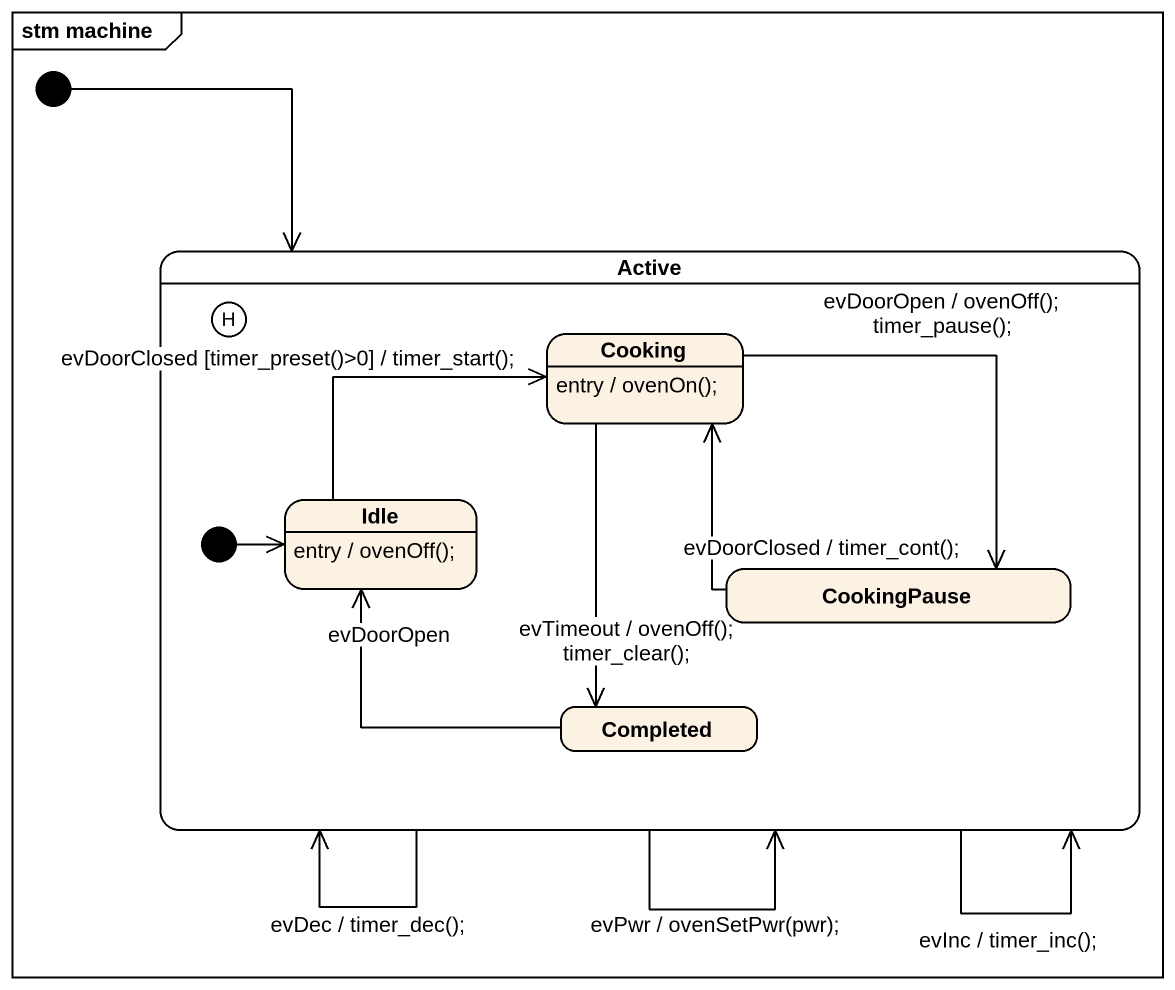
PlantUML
@startuml
mainframe stm machine
hide empty description
state Active {
  state history1 <<history>>
  state Cooking
  Cooking : entry / ovenOn();
  state Idle
  Idle : entry / ovenOff();
  state CookingPause
  state Completed
  [*] -right-> Idle
}
[*] --> Active
Active --> Active : evPwr / ovenSetPwr(pwr);
Active --> Active : evInc / timer_inc();
Active --> Active : evDec / timer_dec();
Cooking --> CookingPause : evDoorOpen / ovenOff(); timer_pause();
Cooking --> Completed : evTimeout / ovenOff(); timer_clear();
Idle -up-> Cooking : evDoorClosed [timer_preset()>0] / timer_start();
CookingPause -up-> Cooking : evDoorClosed / timer_cont();
Completed -up-> Idle : evDoorOpen
@enduml
